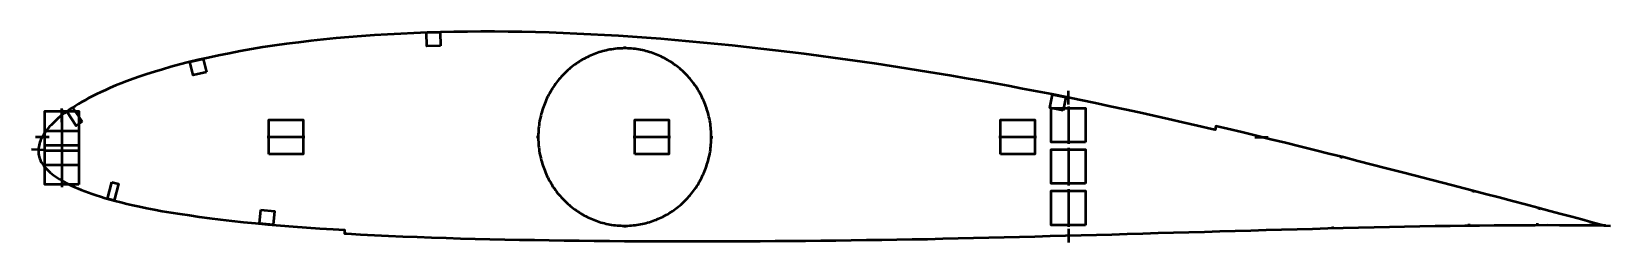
# Model space of a CAD drawing. Header units: metres. Extents: x -1 to 462, y 69 to 131.
import ezdxf

# ---------------------------------------------------------------- set-up
doc = ezdxf.new("R2010")
doc.units = ezdxf.units.M
doc.layers.add('Layer', color=1, linetype='Continuous', lineweight=50)

msp = doc.modelspace()

# ---------------------------------------------------------------- linework, layer by layer
at = {"layer": 'Layer'}
for p, q in [((172.97, 125.94), (172.97, 126.44)), ((302.97, 109.53), (302.97, 113.53)), ((7.97, 104.34), (7.97, 108.34)), ((7.97, 108.03), (7.97, 97.03)), ((302.97, 108.97), (302.97, 97.97)), ((7.97, 102.32), (7.97, 91.32)), ((4.23, 100), (0.23, 100)), ((79.2, 100), (68.2, 100)), ((147.62, 100), (147.12, 100)), ((186.41, 100), (175.41, 100)), ((198.32, 100), (198.82, 100)), ((293.61, 100), (282.61, 100)), ((357.58, 100), (361.58, 100)), ((3.12, 96.21), (-0.88, 96.4)), ((7.97, 96.61), (7.97, 85.61)), ((302.97, 96.87), (302.97, 85.87)), ((382.91, 94.24), (382.78, 93.75)), ((7.97, 89.31), (7.97, 85.31)), ((302.97, 84.78), (302.97, 73.78)), ((421.65, 84.26), (421.52, 83.78)), ((440.99, 79.18), (440.86, 78.69)), ((172.97, 74.06), (172.97, 73.56)), ((420.33, 74.64), (420.33, 74.14)), ((440.34, 74.78), (440.34, 74.28)), ((459.69, 74.13), (455.7, 74.32)), ((457.84, 74.22), (461.84, 74.03)), ((302.97, 73.21), (302.97, 69.21)), ((380.33, 73.86), (380.34, 73.36))]:
    msp.add_line(p, q, dxfattribs=at)
for points in [[(460.24, 74.02), (458.66, 74.43), (456.14, 75.11), (453.42, 75.85), (450.49, 76.64), (447.36, 77.47), (444.04, 78.36), (440.55, 79.3), (436.9, 80.28), (433.13, 81.28), (429.24, 82.29), (425.27, 83.31), (421.23, 84.37), (417.14, 85.44), (413.02, 86.53), (408.86, 87.61), (404.68, 88.68), (400.48, 89.74), (396.26, 90.82), (392.04, 91.91), (387.82, 92.99), (383.59, 94.07), (379.34, 95.12), (375.09, 96.15), (370.84, 97.2), (366.59, 98.26), (362.34, 99.32), (358.09, 100.37), (353.84, 101.39), (349.58, 102.38), (346.21, 103.14), (345.98, 102.11), (345.07, 102.32), (340.8, 103.3), (336.54, 104.29), (332.28, 105.27), (328.02, 106.24), (323.76, 107.17), (319.49, 108.08), (315.21, 108.97), (310.93, 109.87), (306.67, 110.77), (302.4, 111.65), (298.13, 112.5), (293.86, 113.32), (289.58, 114.13), (285.3, 114.93), (281.03, 115.73), (276.76, 116.51), (272.49, 117.26), (268.22, 117.98), (263.94, 118.68), (259.67, 119.36), (255.4, 120.04), (251.13, 120.71), (246.87, 121.36), (242.61, 121.98), (238.35, 122.57), (234.09, 123.15), (229.83, 123.72), (225.58, 124.28), (221.34, 124.82), (217.11, 125.33), (212.87, 125.81), (208.64, 126.28), (204.42, 126.73), (200.2, 127.17), (196, 127.58), (191.81, 127.98), (187.64, 128.34), (183.5, 128.68), (179.37, 129), (175.25, 129.29), (171.15, 129.57), (167.07, 129.81), (162.99, 130.02), (158.93, 130.21), (154.87, 130.38), (150.83, 130.52), (146.8, 130.64), (142.78, 130.72), (138.78, 130.78), (134.79, 130.81), (130.81, 130.81), (126.84, 130.79), (122.9, 130.73), (118.97, 130.64), (115.06, 130.53), (111.16, 130.39), (107.3, 130.22), (103.45, 130.02), (99.63, 129.77), (95.83, 129.51), (92.07, 129.22), (88.35, 128.89), (84.66, 128.53), (81.01, 128.12), (77.39, 127.68), (73.83, 127.22), (70.33, 126.75), (66.9, 126.24), (63.53, 125.69), (60.24, 125.09), (57.03, 124.47), (53.9, 123.83), (50.87, 123.19), (47.95, 122.54), (45.15, 121.88), (42.46, 121.19), (39.9, 120.49), (37.46, 119.78), (35.14, 119.06), (32.94, 118.36), (30.86, 117.67), (28.9, 116.99), (27.06, 116.32), (25.33, 115.67), (23.71, 115.03), (22.18, 114.39), (20.75, 113.75), (19.4, 113.13), (18.13, 112.51), (16.94, 111.91), (15.81, 111.32), (14.75, 110.73), (13.74, 110.17), (12.79, 109.61), (11.9, 109.07), (11.06, 108.54), (10.26, 108.01), (9.51, 107.49), (8.8, 106.98), (8.13, 106.47), (7.5, 105.98), (6.9, 105.47), (6.34, 104.98), (5.81, 104.49), (5.32, 104), (4.85, 103.52), (4.41, 103.04), (4, 102.56), (3.62, 102.09), (3.27, 101.62), (2.94, 101.15), (2.64, 100.68), (2.35, 100.22), (2.09, 99.77), (1.87, 99.34), (1.69, 98.94), (1.54, 98.52), (1.42, 98.07), (1.32, 97.61), (1.23, 97.12), (1.16, 96.75), (1.12, 96.31), (1.15, 95.97), (1.17, 95.51), (1.2, 95.07), (1.26, 94.65), (1.34, 94.24), (1.45, 93.83), (1.6, 93.42), (1.78, 93.02), (2.01, 92.6), (2.29, 92.17), (2.59, 91.75), (2.93, 91.32), (3.28, 90.91), (3.67, 90.49), (4.09, 90.08), (4.55, 89.67), (5.03, 89.27), (5.55, 88.88), (6.1, 88.48), (6.69, 88.09), (7.31, 87.7), (7.97, 87.31), (8.66, 86.92), (9.39, 86.52), (10.16, 86.13), (10.97, 85.75), (11.82, 85.36), (12.73, 84.97), (13.68, 84.58), (14.7, 84.18), (15.76, 83.78), (16.89, 83.38), (18.09, 82.98), (19.35, 82.57), (20.69, 82.16), (22.12, 81.76), (23.65, 81.35), (25.28, 80.94), (27, 80.51), (28.84, 80.08), (30.79, 79.65), (32.87, 79.22), (35.08, 78.79), (37.43, 78.37), (39.92, 77.96), (42.57, 77.55), (45.36, 77.12), (48.27, 76.69), (51.31, 76.27), (54.49, 75.88), (57.79, 75.5), (61.21, 75.14), (64.74, 74.81), (68.36, 74.46), (72.06, 74.12), (75.83, 73.8), (79.67, 73.52), (83.57, 73.26), (87.53, 73.02), (90.85, 72.84), (90.79, 71.79), (91.49, 71.75), (95.55, 71.52), (99.64, 71.31), (103.77, 71.12), (107.93, 70.95), (112.13, 70.8), (116.35, 70.66), (120.59, 70.51), (124.86, 70.37), (129.14, 70.25), (133.45, 70.14), (137.78, 70.05), (142.12, 69.98), (146.48, 69.9), (150.85, 69.83), (155.24, 69.77), (159.63, 69.71), (164.04, 69.66), (168.46, 69.62), (172.89, 69.59), (177.32, 69.56), (181.74, 69.55), (186.17, 69.53), (190.58, 69.52), (194.99, 69.52), (199.4, 69.51), (203.81, 69.53), (208.23, 69.55), (212.66, 69.59), (217.09, 69.62), (221.53, 69.65), (225.97, 69.67), (230.42, 69.71), (234.87, 69.78), (239.32, 69.85), (243.79, 69.92), (248.26, 69.99), (252.73, 70.04), (257.2, 70.1), (261.68, 70.19), (266.17, 70.31), (270.66, 70.42), (275.15, 70.52), (279.65, 70.6), (284.15, 70.68), (288.65, 70.8), (293.15, 70.94), (297.66, 71.07), (302.18, 71.19), (306.69, 71.3), (311.2, 71.41), (315.72, 71.53), (320.24, 71.68), (324.76, 71.83), (329.28, 71.96), (333.8, 72.09), (338.33, 72.2), (342.85, 72.31), (347.37, 72.44), (351.9, 72.59), (356.42, 72.72), (360.95, 72.85), (365.47, 72.97), (369.99, 73.07), (374.51, 73.19), (379.03, 73.32), (383.54, 73.45), (388.05, 73.56), (392.56, 73.66), (397.05, 73.75), (401.53, 73.83), (405.99, 73.92), (410.43, 74), (414.83, 74.07), (419.19, 74.13), (423.5, 74.18), (427.73, 74.21), (431.86, 74.24), (435.87, 74.26), (439.74, 74.28), (443.43, 74.29), (446.93, 74.28), (450.21, 74.27), (453.27, 74.26), (456.1, 74.24), (458.71, 74.21), (460.32, 74.19)], [(198.32, 100), (198.31, 100.55), (198.3, 101.09), (198.27, 101.63), (198.23, 102.18), (198.18, 102.72), (198.12, 103.26), (198.05, 103.8), (197.96, 104.34), (197.87, 104.88), (197.76, 105.41), (197.65, 105.94), (197.52, 106.47), (197.38, 107), (197.23, 107.52), (197.07, 108.04), (196.9, 108.56), (196.72, 109.07), (196.53, 109.58), (196.33, 110.08), (196.11, 110.58), (195.89, 111.08), (195.66, 111.57), (195.42, 112.05), (195.16, 112.53), (194.9, 113.01), (194.63, 113.48), (194.35, 113.94), (194.06, 114.4), (193.76, 114.85), (193.45, 115.29), (193.13, 115.73), (192.8, 116.16), (192.46, 116.58), (192.12, 117), (191.77, 117.4), (191.41, 117.8), (191.04, 118.2), (190.66, 118.58), (190.27, 118.96), (189.88, 119.32), (189.48, 119.68), (189.07, 120.03), (188.66, 120.38), (188.23, 120.71), (187.8, 121.03), (187.37, 121.35), (186.93, 121.65), (186.48, 121.95), (186.03, 122.23), (185.57, 122.51), (185.1, 122.78), (184.63, 123.03), (184.16, 123.28), (183.68, 123.51), (183.19, 123.74), (182.7, 123.95), (182.21, 124.16), (181.71, 124.35), (181.21, 124.53), (180.7, 124.7), (180.19, 124.86), (179.68, 125.01), (179.16, 125.15), (178.65, 125.28), (178.13, 125.4), (177.6, 125.5), (177.08, 125.6), (176.55, 125.68), (176.02, 125.75), (175.49, 125.81), (174.96, 125.86), (174.43, 125.9), (173.9, 125.92), (173.37, 125.94), (172.84, 125.94), (172.3, 125.93), (171.77, 125.91), (171.24, 125.88), (170.71, 125.84), (170.18, 125.78), (169.65, 125.72), (169.12, 125.64), (168.6, 125.55), (168.07, 125.45), (167.55, 125.34), (167.03, 125.22), (166.51, 125.08), (166, 124.94), (165.49, 124.78), (164.98, 124.62), (164.48, 124.44), (163.98, 124.25), (163.48, 124.05), (162.99, 123.85), (162.5, 123.63), (162.02, 123.4), (161.54, 123.15), (161.07, 122.9), (160.6, 122.64), (160.14, 122.37), (159.68, 122.09), (159.23, 121.8), (158.79, 121.5), (158.35, 121.19), (157.92, 120.87), (157.49, 120.54), (157.07, 120.21), (156.66, 119.86), (156.26, 119.51), (155.86, 119.14), (155.47, 118.77), (155.09, 118.39), (154.72, 118), (154.35, 117.6), (153.99, 117.2), (153.64, 116.79), (153.3, 116.37), (152.97, 115.94), (152.65, 115.51), (152.33, 115.07), (152.03, 114.62), (151.73, 114.17), (151.45, 113.71), (151.17, 113.24), (150.9, 112.77), (150.65, 112.3), (150.4, 111.81), (150.16, 111.32), (149.93, 110.83), (149.72, 110.33), (149.51, 109.83), (149.31, 109.33), (149.13, 108.81), (148.95, 108.3), (148.79, 107.78), (148.63, 107.26), (148.49, 106.74), (148.35, 106.21), (148.23, 105.68), (148.12, 105.14), (148.02, 104.61), (147.93, 104.07), (147.85, 103.53), (147.79, 102.99), (147.73, 102.45), (147.69, 101.91), (147.65, 101.36), (147.63, 100.82), (147.62, 100.27), (147.62, 99.73), (147.63, 99.18), (147.65, 98.64), (147.69, 98.09), (147.73, 97.55), (147.79, 97.01), (147.85, 96.47), (147.93, 95.93), (148.02, 95.39), (148.12, 94.86), (148.23, 94.32), (148.35, 93.79), (148.49, 93.26), (148.63, 92.74), (148.79, 92.22), (148.95, 91.7), (149.13, 91.19), (149.31, 90.67), (149.51, 90.17), (149.72, 89.67), (149.93, 89.17), (150.16, 88.68), (150.4, 88.19), (150.65, 87.7), (150.9, 87.23), (151.17, 86.76), (151.45, 86.29), (151.73, 85.83), (152.03, 85.38), (152.33, 84.93), (152.65, 84.49), (152.97, 84.06), (153.3, 83.63), (153.64, 83.21), (153.99, 82.8), (154.35, 82.4), (154.72, 82), (155.09, 81.61), (155.47, 81.23), (155.86, 80.86), (156.26, 80.49), (156.66, 80.14), (157.07, 79.79), (157.49, 79.46), (157.92, 79.13), (158.35, 78.81), (158.79, 78.5), (159.23, 78.2), (159.68, 77.91), (160.14, 77.63), (160.6, 77.36), (161.07, 77.1), (161.54, 76.85), (162.02, 76.6), (162.5, 76.37), (162.99, 76.15), (163.48, 75.95), (163.98, 75.75), (164.48, 75.56), (164.98, 75.38), (165.49, 75.22), (166, 75.06), (166.51, 74.92), (167.03, 74.78), (167.55, 74.66), (168.07, 74.55), (168.6, 74.45), (169.12, 74.36), (169.65, 74.28), (170.18, 74.22), (170.71, 74.16), (171.24, 74.12), (171.77, 74.09), (172.3, 74.07), (172.84, 74.06), (173.37, 74.06), (173.9, 74.08), (174.43, 74.1), (174.96, 74.14), (175.49, 74.19), (176.02, 74.25), (176.55, 74.32), (177.08, 74.4), (177.6, 74.5), (178.13, 74.6), (178.65, 74.72), (179.16, 74.85), (179.68, 74.99), (180.19, 75.14), (180.7, 75.3), (181.21, 75.47), (181.71, 75.65), (182.21, 75.84), (182.7, 76.05), (183.19, 76.26), (183.68, 76.49), (184.16, 76.72), (184.63, 76.97), (185.1, 77.22), (185.57, 77.49), (186.03, 77.77), (186.48, 78.05), (186.93, 78.35), (187.37, 78.65), (187.8, 78.97), (188.23, 79.29), (188.66, 79.62), (189.07, 79.97), (189.48, 80.32), (189.88, 80.68), (190.27, 81.04), (190.66, 81.42), (191.04, 81.8), (191.41, 82.2), (191.77, 82.6), (192.12, 83), (192.46, 83.42), (192.8, 83.84), (193.13, 84.27), (193.45, 84.71), (193.76, 85.15), (194.06, 85.6), (194.35, 86.06), (194.63, 86.52), (194.9, 86.99), (195.16, 87.47), (195.42, 87.95), (195.66, 88.43), (195.89, 88.92), (196.11, 89.42), (196.33, 89.92), (196.53, 90.42), (196.72, 90.93), (196.9, 91.44), (197.07, 91.96), (197.23, 92.48), (197.38, 93), (197.52, 93.53), (197.65, 94.06), (197.76, 94.59), (197.87, 95.12), (197.96, 95.66), (198.05, 96.2), (198.12, 96.74), (198.18, 97.28), (198.23, 97.82), (198.27, 98.37), (198.3, 98.91), (198.31, 99.45), (198.32, 100)]]:
    msp.add_lwpolyline(points, close=True, dxfattribs=at)
for points in [[(118.95, 126.64), (114.95, 126.53), (114.84, 130.53), (118.84, 130.64), (118.95, 126.64)], [(50.35, 119), (46.46, 118.08), (45.53, 121.97), (49.42, 122.89), (50.35, 119)], [(301.5, 107.75), (297.57, 108.53), (298.36, 112.46), (302.28, 111.67), (301.5, 107.75)], [(12.97, 97.53), (2.97, 97.53), (2.97, 107.53), (12.97, 107.53), (12.97, 97.53)], [(13.91, 104.43), (12.24, 103.32), (9.48, 107.49), (11.15, 108.6), (13.91, 104.43)], [(307.97, 98.47), (297.97, 98.47), (297.97, 108.47), (307.97, 108.47), (307.97, 98.47)], [(12.97, 91.82), (2.97, 91.82), (2.97, 101.82), (12.97, 101.82), (12.97, 91.82)], [(68.7, 95), (68.7, 105), (78.7, 105), (78.7, 95), (68.7, 95)], [(175.91, 95), (175.91, 105), (185.91, 105), (185.91, 95), (175.91, 95)], [(283.11, 95), (283.11, 105), (293.11, 105), (293.11, 95), (283.11, 95)], [(12.97, 86.11), (2.97, 86.11), (2.97, 96.11), (12.97, 96.11), (12.97, 86.11)], [(307.97, 86.37), (297.97, 86.37), (297.97, 96.37), (307.97, 96.37), (307.97, 86.37)], [(22.64, 86.8), (24.57, 86.28), (23.28, 81.45), (21.35, 81.96), (22.64, 86.8)], [(307.97, 74.28), (297.97, 74.28), (297.97, 84.28), (307.97, 84.28), (307.97, 74.28)], [(66.29, 78.68), (70.27, 78.3), (69.89, 74.32), (65.91, 74.69), (66.29, 78.68)]]:
    msp.add_lwpolyline(points, dxfattribs=at)

doc.saveas('drawing.dxf')
